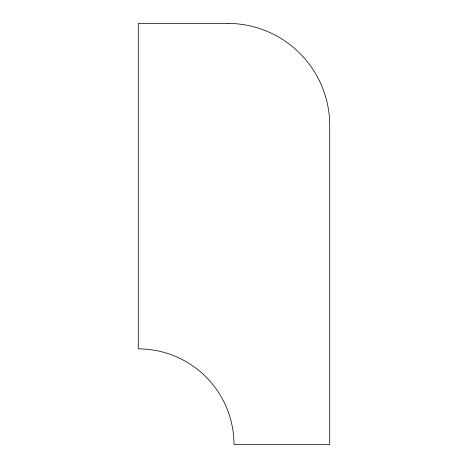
<?xml version="1.0" encoding="UTF-8"?>
<svg xmlns="http://www.w3.org/2000/svg" width="468" height="468" viewBox="0 0 468 468"><rect width="100%" height="100%" fill="white"/><g stroke="black" fill="none" stroke-linecap="round" stroke-linejoin="round"><path stroke-width="0.7" d="M227.618 23.4L138.271 23.4L138.271 348.871A95.729 95.729 0 0 1 234 444.6L329.729 444.6L329.729 125.512A102.112 102.112 0 0 0 227.618 23.4"/></g></svg>
